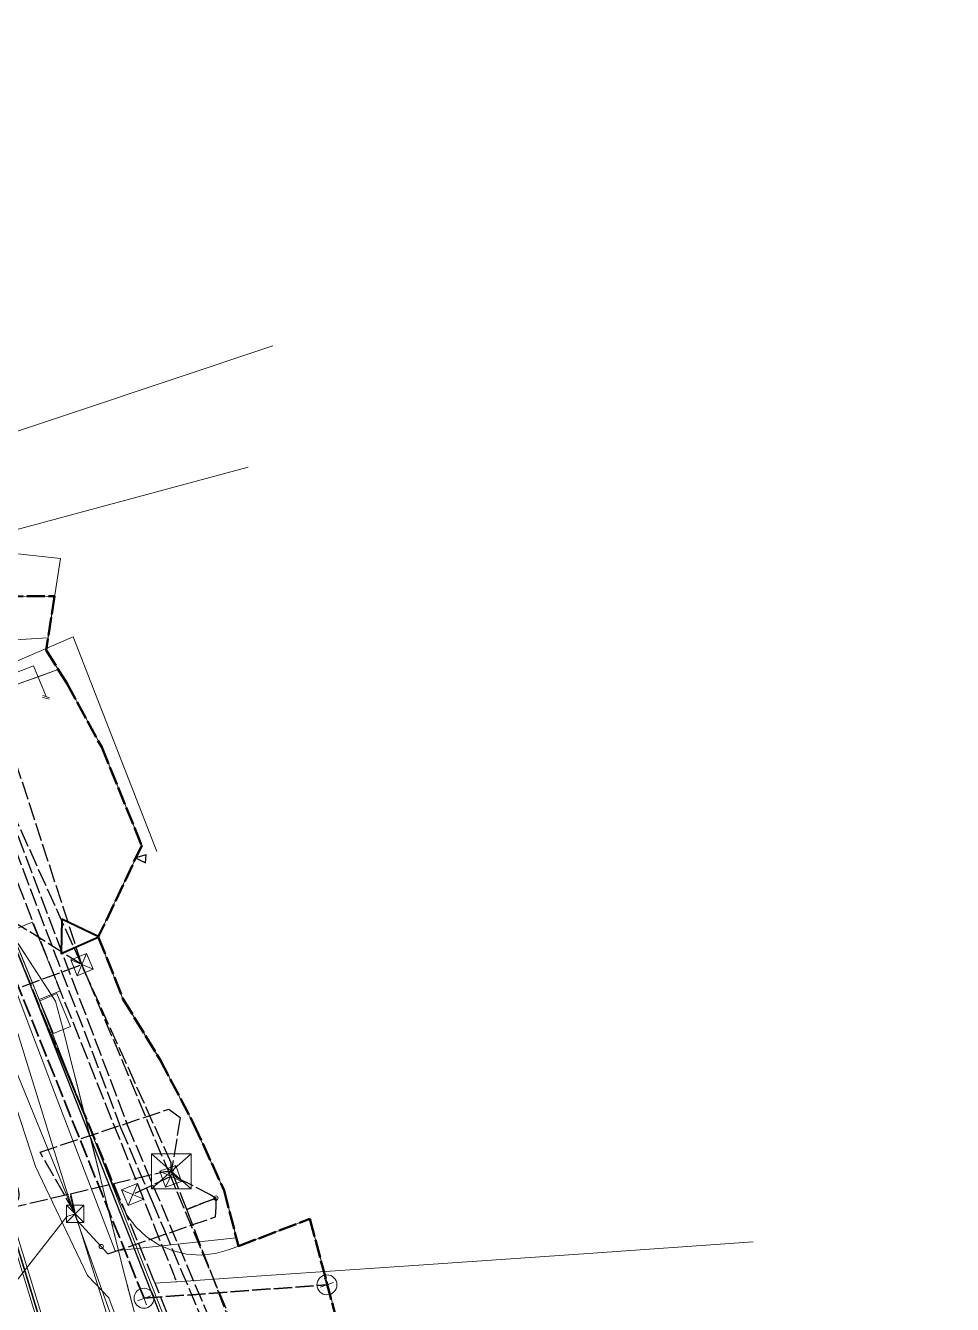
# Model space of a CAD drawing. Header units: metres. Extents: x 105014 to 106600, y 111320 to 118425.
# Drawn here: x 106099.6 to 106164.6, y 116699.5 to 116789.3 of the extents above; entities that cross this region are included whole.
import ezdxf

# ---------------------------------------------------------------- set-up
doc = ezdxf.new("R2010")
doc.units = ezdxf.units.M
doc.linetypes.add('DASHDOT', pattern=[3.556, 2.54, -0.508, 0, -0.508])
doc.linetypes.add('DASHED', pattern=[1.524, 1.27, -0.254])
for name, color, linetype, lineweight in [('00-BASE-LIMITE', 7, 'DASHED', 50), ('00-BASE-UE', 42, 'DASHED', 25), ('10-PAV-BOCACALLE', 9, 'CONTINUOUS', 13), ('10-PAV-CALZADA-BRT', 12, 'CONTINUOUS', 30), ('10-PAV-CALZADA-MIXTA', 8, 'CONTINUOUS', 30), ('10-PAV-SARDINEL', 252, 'CONTINUOUS', 13), ('20-EP-ZONA-DURA', 253, 'CONTINUOUS', 13), ('20-EP-ZONA-VERDE', 84, 'CONTINUOUS', 13), ('30-RED-ENEL-NODOS', 11, 'CONTINUOUS', 13), ('30-RED-ENEL-PROY', 1, 'DASHED', 25), ('30-RED-ETB-CAMARA', 151, 'CONTINUOUS', 13), ('30-RED-ETB-EXIST', 145, 'CONTINUOUS', 13), ('30-RED-ETB-PROY', 5, 'DASHED', 25), ('30-RED-VANTI-EXIST', 52, 'CONTINUOUS', 13), ('30-RED-VANTI-PROY', 2, 'DASHED', 25), ('30-RED-VANTI-RETIRO', 8, 'DASHDOT', 13), ('35-RH-ACUE-DOMICILIARIA', 152, 'CONTINUOUS', 9), ('35-RH-ACUE-MENOR-EXIST', 151, 'CONTINUOUS', 13), ('35-RH-ACUE-MENOR-PROY', 5, 'DASHED', 25), ('36-RH-SAN-COLECTOR-PROY', 6, 'DASHED', 35), ('36-RH-SAN-POZOS', 216, 'CONTINUOUS', 13), ('50-EST-MURO-CONTENCION', 34, 'CONTINUOUS', 40), ('50-EST-MURO-EJE', 32, 'DASHED', 25), ('60-PREDIAL-LOTE', 42, 'CONTINUOUS', 13)]:
    doc.layers.add(name, color=color, linetype=linetype, lineweight=lineweight)

# ---------------------------------------------------------------- blocks, each defined once
blk = doc.blocks.new('CAM_ETB_T_14')
for p, q in [((-1.39, -1.22), (1.39, 1.22)), ((-1.39, 1.22), (1.39, -1.22))]:
    blk.add_line(p, q)
blk.add_lwpolyline([(-1.39, -1.22), (1.39, -1.22), (1.39, 1.22), (-1.39, 1.22)], close=True)
blk = doc.blocks.new('CAM_ETB_GEN')
for p, q in [((-0.6, -0.6), (0.6, 0.6)), ((-0.6, 0.6), (0.6, -0.6))]:
    blk.add_line(p, q)
blk.add_lwpolyline([(-0.6, -0.6), (0.6, -0.6), (0.6, 0.6), (-0.6, 0.6)], close=True)
blk = doc.blocks.new('POSTE')
blk.add_circle((0, 0), 0.15)
blk = doc.blocks.new('CAJA_ENEL')
for p, q in [((-0.6, -0.6), (0.6, 0.6)), ((-0.6, 0.6), (0.6, -0.6))]:
    blk.add_line(p, q)
blk.add_lwpolyline([(-0.6, -0.6), (0.6, -0.6), (0.6, 0.6), (-0.6, 0.6)], close=True)
blk = doc.blocks.new('POZO_SAN')
for p, q in [((-0.5, 0), (0.5, 0)), ((0, -0.5), (0, 0.5))]:
    blk.add_line(p, q)
blk.add_circle((0, 0), 0.7)

msp = doc.modelspace()

# ---------------------------------------------------------------- linework, layer by layer
at = {"layer": '00-BASE-LIMITE'}
msp.add_lwpolyline([(106098.1153, 116749.2211), (106101.5945, 116749.2343), (106100.9967, 116745.4505), (106102.4389, 116743.1231), (106104.8991, 116738.6335), (106107.7089, 116731.7239), (106104.6597, 116725.3141), (106106.3889, 116720.9667), (106109.0041, 116716.6851), (106111.3511, 116712.1979), (106113.4845, 116707.5197), (106114.4997, 116703.6161), (106119.4961, 116705.5151), (106121.6013, 116697.6777)], dxfattribs=at)
at = {"layer": '00-BASE-UE'}
msp.add_lwpolyline([(106098.1153, 116749.2211), (106101.5945, 116749.2343), (106100.9967, 116745.4505), (106102.4389, 116743.1231), (106104.8991, 116738.6335), (106107.7089, 116731.7239), (106104.6597, 116725.3141), (106106.3889, 116720.9667), (106109.0041, 116716.6851), (106111.3511, 116712.1979), (106113.4845, 116707.5197), (106114.4997, 116703.6161), (106119.4961, 116705.5151), (106121.6013, 116697.6777)], dxfattribs=at)
at = {"layer": '10-PAV-BOCACALLE'}
msp.add_lwpolyline([(106118.8109, 116673.9241), (106099.7086, 116722.3618), (106106.1989, 116706.6909), (106106.6713, 116705.7797), (106107.292, 116704.9624), (106108.0429, 116704.2628), (106108.9021, 116703.7015), (106109.8444, 116703.2948), (106110.8422, 116703.0546), (106111.8664, 116702.988), (106112.8869, 116703.0969), (106113.8739, 116703.3781), (106114.4997, 116703.616), (106119.4961, 116705.5151), (106121.6013, 116697.6777)], dxfattribs=at)
at = {"layer": '10-PAV-CALZADA-BRT'}
msp.add_lwpolyline([(105940.0399, 117131.7485), (106023.1693, 116913.9317), (106028.3894, 116899.9718), (106033.4205, 116885.9427), (106095.1047, 116710.2091), (106095.6071, 116708.7779), (106096.1093, 116707.3461), (106096.3475, 116706.6665), (106096.4184, 116706.5092), (106096.5153, 116706.3664), (106096.6353, 116706.2424), (106096.7749, 116706.1408), (106096.9298, 116706.0648), (106097.0955, 116706.0166), (106097.267, 116705.9975), (106097.4393, 116706.0083), (106097.6071, 116706.0485), (106098.1769, 116706.2383), (106108.2917, 116673.1977)], dxfattribs=at)
at = {"layer": '10-PAV-CALZADA-MIXTA'}
for points in [[(106024.6381, 116929.0477), (106036.2889, 116897.5913), (106048.8092, 116862.5961), (106050.7835, 116857.0779), (106054.4409, 116846.8555), (106059.8287, 116831.7963), (106063.2475, 116822.2403), (106066.7523, 116812.4444), (106082.3127, 116768.9523), (106090.7531, 116745.3871), (106094.2573, 116736.0211), (106099.7086, 116722.3618), (106118.8109, 116673.9241)], [(106108.2917, 116673.1977), (106098.1769, 116706.2383), (106098.4277, 116706.3217), (106098.5755, 116706.3846), (106098.7113, 116706.4704), (106098.8316, 116706.5768), (106098.9333, 116706.7011), (106099.0138, 116706.8401), (106099.071, 116706.9902), (106099.1034, 116707.1475), (106099.1102, 116707.3079), (106099.0912, 116707.4674), (106099.0899, 116707.4719), (106099.0355, 116707.6531), (106093.9343, 116719.9701), (106088.6963, 116733.0696), (106083.7813, 116746.2937), (106030.4043, 116895.4861), (106018.8017, 116926.8119)]]:
    msp.add_lwpolyline(points, dxfattribs=at)
at = {"layer": '10-PAV-SARDINEL'}
for points in [[(106118.8109, 116673.9241), (106099.7086, 116722.3618), (106098.9082, 116724.3044), (106098.1151, 116726.25), (106097.3291, 116728.1985), (106096.5503, 116730.1499), (106095.7787, 116732.1041), (106095.0144, 116734.0612), (106094.2573, 116736.0211), (106093.5433, 116737.8893), (106092.8359, 116739.7601), (106092.135, 116741.6333), (106091.4408, 116743.509), (106090.7531, 116745.3871), (106082.3127, 116768.9523), (106066.7523, 116812.4444)], [(106066.9406, 116812.5118), (106082.501, 116769.0197), (106090.9412, 116745.4552), (106091.6285, 116743.5781), (106092.3225, 116741.7031), (106093.0231, 116739.8305), (106093.7303, 116737.9604), (106094.444, 116736.0929), (106095.2009, 116734.1337), (106095.9649, 116732.1773), (106096.7362, 116730.2237), (106097.5147, 116728.273), (106098.3004, 116726.3252), (106099.0933, 116724.3803), (106099.8941, 116722.4366), (106118.997, 116673.9975)], [(106108.1005, 116673.1392), (106097.9857, 116706.1798)], [(106098.1769, 116706.2383), (106108.2917, 116673.1977)]]:
    msp.add_lwpolyline(points, dxfattribs=at)
msp.add_lwpolyline([(106108.3756, 116673.2198), (106108.2917, 116673.1977), (106098.1769, 116706.2383), (106098.3666, 116706.3014), (106098.3681, 116706.2968), (106108.4829, 116673.2562), (106108.4876, 116673.237), (106108.4611, 116673.2347), (106108.3756, 116673.2198)], close=True, dxfattribs=at)
at = {"layer": '20-EP-ZONA-DURA'}
for points in [[(106098.5255, 116742.8965), (106100.5063, 116743.5995), (106101.8485, 116744.0759), (106102.4389, 116743.1231), (106104.8991, 116738.6335), (106107.7089, 116731.7239), (106104.6597, 116725.3141), (106106.3889, 116720.9667), (106109.0041, 116716.6851), (106111.3511, 116712.1979), (106113.4845, 116707.5197), (106114.4997, 116703.6161), (106113.8739, 116703.3781), (106112.8869, 116703.0969), (106111.8664, 116702.988), (106110.8422, 116703.0546), (106109.8444, 116703.2948), (106108.9021, 116703.7015), (106108.0429, 116704.2628), (106107.292, 116704.9624), (106106.6713, 116705.7797), (106106.1989, 116706.6909), (106104.2074, 116711.4995), (106099.8941, 116722.4366), (106099.0933, 116724.3803)], [(106098.6297, 116725.5174), (106100.5185, 116720.9287), (106101.9967, 116721.5411), (106100.0173, 116726.3495), (106098.5379, 116725.7405)]]:
    msp.add_lwpolyline(points, dxfattribs=at)
msp.add_lwpolyline([(106101.7579, 116721.3339), (106100.5569, 116720.8365), (106101.5135, 116718.5267), (106102.7149, 116719.0243), (106101.7579, 116721.3339)], close=True, dxfattribs=at)
at = {"layer": '20-EP-ZONA-VERDE'}
for points in [[(106098.1153, 116749.2211), (106101.5947, 116749.2343), (106100.9967, 116745.4505), (106101.8485, 116744.0759), (106098.5255, 116742.8965), (106095.9807, 116750.0667), (106098.1153, 116749.2211)], [(106101.9967, 116721.5411), (106100.5185, 116720.9287), (106098.5379, 116725.7405), (106100.0173, 116726.3495), (106101.9967, 116721.5411)], [(106102.7149, 116719.0243), (106101.5135, 116718.5267), (106100.5569, 116720.8365), (106101.7579, 116721.3339), (106102.7149, 116719.0243)]]:
    msp.add_lwpolyline(points, close=True, dxfattribs=at)
at = {"layer": '30-RED-ENEL-PROY'}
for points in [[(106103.5073, 116723.3725), (106095.1775, 116748.8935)], [(106103.5073, 116723.3725), (106098.6161, 116726.4305)], [(106083.5809, 116716.0929), (106103.5073, 116723.3725)], [(106109.7407, 116708.5057), (106103.5073, 116723.3725)], [(106109.7407, 116708.5057), (106107.0787, 116707.2347)], [(106118.9165, 116686.5683), (106109.7407, 116708.5057)]]:
    msp.add_lwpolyline(points, dxfattribs=at)
at = {"layer": '30-RED-ETB-EXIST'}
for points in [[(106089.523, 116751.334), (106089.641, 116751.4), (106115.165, 116758.292)], [(106103.032, 116705.876), (106102.742, 116706.412), (106086.882, 116745.321), (106086.748, 116745.909)], [(106093.035, 116694.096), (106093.586, 116694.372), (106102.443, 116705.695), (106103.032, 116705.876)], [(106115, 116667.887), (106114.854, 116668.287), (106103.205, 116705.382), (106103.032, 116705.876)], [(106104.865, 116703.585), (106103.205, 116705.382), (106103.032, 116705.876)]]:
    msp.add_lwpolyline(points, dxfattribs=at)
at = {"layer": '30-RED-ETB-PROY'}
for points in [[(106109.782, 116708.86), (106109.775, 116709.451), (106094.971, 116742.232), (106094.787, 116742.764)], [(106103.032, 116705.876), (106100.568, 116710.209), (106109.608, 116713.221), (106110.412, 116712.637), (106109.782, 116708.86)], [(106103.032, 116705.876), (106102.699, 116707.293), (106109.326, 116708.85), (106109.782, 116708.86)], [(106112.921, 116706.983), (106110.861, 116706.189), (106109.987, 116708.459), (106109.782, 116708.86)], [(106109.782, 116708.86), (106110.156, 116708.432), (106112.506, 116707.235), (106112.921, 116706.983)], [(106063.682, 116697.985), (106064.246, 116698.257), (106102.699, 116707.293), (106103.032, 116705.876)], [(106104.865, 116703.585), (106105.33, 116703.061), (106112.874, 116705.663), (106112.922, 116706.364), (106112.921, 116706.983)], [(106126.373, 116669.994), (106125.009, 116669.469), (106110.861, 116706.189), (106112.921, 116706.983)]]:
    msp.add_lwpolyline(points, dxfattribs=at)
at = {"layer": '30-RED-VANTI-EXIST'}
for points in [[(106088.1982, 116757.2116), (106116.9139, 116766.8087)], [(106108.7725, 116731.3079), (106102.8943, 116746.3851), (106093.9787, 116742.5527)], [(106103.6477, 116713.0376), (106102.1419, 116718.9695), (106101.6487, 116720.8003), (106098.2624, 116726.0144)], [(106106.6795, 116700.9255), (106106.5531, 116701.4099), (106104.1649, 116710.9999), (106103.6477, 116713.0376)], [(106110.1787, 116701.1075), (106115.7699, 116701.4979), (106126.8133, 116702.2509), (106138.7121, 116703.0681), (106150.6293, 116703.9071)], [(106116.0035, 116664.7887), (106113.6677, 116673.7659), (106111.2565, 116683.1261), (106108.2599, 116694.8697), (106106.6795, 116700.9255)], [(106108.6325, 116700.9995), (106108.6426, 116701.0002)], [(106108.6426, 116701.0002), (106110.0761, 116701.1003)], [(106110.0761, 116701.1003), (106110.1787, 116701.1075)]]:
    msp.add_lwpolyline(points, dxfattribs=at)
at = {"layer": '30-RED-VANTI-PROY'}
for points in [[(106093.8595, 116742.4622), (106095.6313, 116737.6367), (106100.6005, 116725.0081), (106109.9286, 116701.6517)], [(106103.6477, 116713.0376), (106102.2803, 116716.3439), (106101.1175, 116719.0339), (106099.1939, 116723.7229), (106098.2624, 116726.0144)], [(106108.6426, 116701.0002), (106108.5645, 116701.1915), (106105.0391, 116709.6731), (106103.6477, 116713.0376)], [(106109.9286, 116701.6517), (106109.9735, 116701.5392)], [(106109.9735, 116701.5392), (106110.017, 116701.4304)], [(106110.017, 116701.4304), (106110.0613, 116701.3195)], [(106121.3272, 116664.8632), (106120.4197, 116668.4867), (106119.3237, 116672.3731), (106115.7029, 116683.3099), (106111.8033, 116693.2585), (106108.6426, 116701.0002)], [(106110.0613, 116701.3195), (106110.0895, 116701.2489)]]:
    msp.add_lwpolyline(points, dxfattribs=at)
at = {"layer": '30-RED-VANTI-RETIRO'}
for points in [[(106103.6477, 116713.0376), (106102.1419, 116718.9695), (106101.6487, 116720.8003), (106098.2624, 116726.0144)], [(106106.6795, 116700.9255), (106106.5531, 116701.4099), (106104.1649, 116710.9999), (106103.6477, 116713.0376)], [(106116.0035, 116664.7887), (106113.6677, 116673.7659), (106111.2565, 116683.1261), (106108.2599, 116694.8697), (106106.6795, 116700.9255)]]:
    msp.add_lwpolyline(points, dxfattribs=at)
at = {"layer": '35-RH-ACUE-DOMICILIARIA'}
for points in [[(106096.1813, 116742.8311), (106100.1123, 116744.3433), (106100.9928, 116742.1815)], [(106100.7237, 116742.155), (106101.2025, 116742.0109)], [(106100.7534, 116742.2536), (106101.2322, 116742.1095)]]:
    msp.add_lwpolyline(points, dxfattribs=at)
at = {"layer": '35-RH-ACUE-MENOR-EXIST'}
for points in [[(106065.7743, 116808.426), (106073.4422, 116783.3127), (106075.6613, 116781.1574), (106076.8353, 116776.2787), (106082.768, 116759.6092), (106083.8984, 116755.4763), (106085.3831, 116752.8984), (106091.6586, 116735.4664), (106100.253, 116709.1968), (106103.9018, 116701.5594), (106105.3885, 116699.985), (106115.3106, 116673.3019)], [(106090.0043, 116747.5606), (106102.5043, 116707.2706)], [(106102.5043, 116707.2706), (106106.0343, 116697.4006)]]:
    msp.add_lwpolyline(points, dxfattribs=at)
at = {"layer": '35-RH-ACUE-MENOR-PROY'}
for points in [[(106024.7873, 116930.2428), (106032.0329, 116910.2687), (106037.2372, 116895.7939), (106041.8325, 116882.9593), (106049.8714, 116860.5406), (106055.4167, 116845.0271), (106060.0281, 116832.2895), (106064.9181, 116818.5195), (106070.1619, 116803.668), (106077.2917, 116783.6172), (106079.1913, 116778.5757), (106083.851, 116765.39), (106084.7556, 116762.8302), (106087.4987, 116759.7297), (106091.1135, 116749.6629), (106092.1401, 116749.1701), (106093.4088, 116745.8169), (106106.2277, 116711.9352), (106108.4301, 116706.7421), (106109.2246, 116704.8686), (106114.9013, 116691.4833)], [(106092.5369, 116749.5342), (106106.6865, 116712.134), (106114.7935, 116693.0074), (106116.2582, 116689.5516), (106116.7037, 116688.5006), (106118.4226, 116684.4453), (106121.4797, 116676.052), (106126.7201, 116657.2635), (106144.2182, 116538.6408), (106162.8556, 116458.0726), (106164.1877, 116444.4331), (106164.6066, 116419.3698), (106159.3943, 116379.3815), (106158.6398, 116366.1263), (106155.8807, 116353.2019), (106154.8181, 116333.9881), (106153.3905, 116322.8192), (106153.5996, 116299.9736), (106152.9199, 116273.6022), (106151.926, 116262.0244), (106152.1529, 116246.4247), (106152.781, 116230.9932), (106151.1675, 116230.9753)]]:
    msp.add_lwpolyline(points, dxfattribs=at)
at = {"layer": '36-RH-SAN-COLECTOR-PROY'}
for points in [[(106107.8677, 116699.9529), (106086.79, 116752.23)], [(106107.8677, 116699.9529), (106120.7059, 116700.8944)]]:
    msp.add_lwpolyline(points, dxfattribs=at)
at = {"layer": '50-EST-MURO-CONTENCION'}
msp.add_lwpolyline([(106102.0963, 116726.5621), (106102.0577, 116724.1454), (106104.6945, 116725.3261), (106102.0963, 116726.5621)], close=True, dxfattribs=at)
at = {"layer": '50-EST-MURO-EJE'}
msp.add_lwpolyline([(106107.9699, 116730.5268), (106108.023, 116731.0661), (106107.2709, 116730.8572), (106107.9699, 116730.5268)], dxfattribs=at)
at = {"layer": '60-PREDIAL-LOTE'}
msp.add_lwpolyline([(106089.8025, 116755.5484), (106091.1698, 116752.1358), (106091.1761, 116752.1379), (106095.9108, 116753.7454), (106096.4158, 116752.4925), (106102.0121, 116751.8765), (106101.1304, 116746.2985), (106098.4164, 116746.1429), (106096.2924, 116745.992), (106094.8379, 116745.8893), (106094.7917, 116745.8861), (106093.1686, 116745.7701), (106093.0623, 116745.7625), (106089.6231, 116755.4888), (106089.8025, 116755.5484)], close=True, dxfattribs=at)
msp.add_lwpolyline([(106098.4164, 116746.1429), (106101.1308, 116746.2986), (106100.9969, 116745.4505), (106102.4389, 116743.1231), (106104.8991, 116738.6335), (106107.7089, 116731.7239), (106104.6597, 116725.3141), (106106.3891, 116720.9667), (106109.0041, 116716.6851), (106111.3511, 116712.1979), (106113.4845, 116707.5197), (106114.348, 116704.1994), (106114.1191, 116704.1744), (106114.1191, 116704.1744), (106105.841, 116703.2699), (106101.8922, 116713.6015), (106101.3986, 116714.8929), (106100.9082, 116716.1856), (106099.9321, 116718.7727), (106097.98, 116723.947)], dxfattribs=at)

# ---------------------------------------------------------------- block references
at = {"layer": '30-RED-ENEL-NODOS'}
for p, rotation in [((106103.5072, 116723.3724), 112.2), ((106109.7407, 116708.5058), 109.8), ((106107.0787, 116707.2346), 112.3)]:
    msp.add_blockref('CAJA_ENEL', p, dxfattribs=dict(at, rotation=rotation))
at = {"layer": '30-RED-ETB-CAMARA'}
for name, p in [('CAM_ETB_T_14', (106109.782, 116708.86)), ('POSTE', (106112.921, 116706.983)), ('CAM_ETB_GEN', (106103.032, 116705.876)), ('POSTE', (106104.865, 116703.585))]:
    msp.add_blockref(name, p, dxfattribs=at)
at = {"layer": '36-RH-SAN-POZOS', "rotation": 290}
for p in [(106120.7059, 116700.8944), (106107.8677, 116699.9529)]:
    msp.add_blockref('POZO_SAN', p, dxfattribs=at)

doc.saveas('drawing.dxf')
